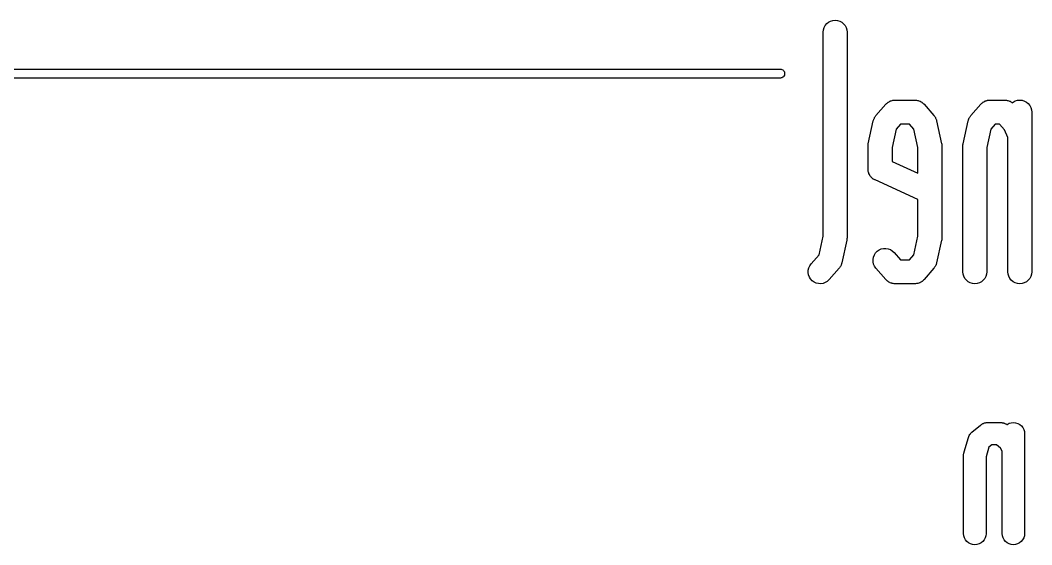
# Model space of a CAD drawing. Extents: x 69 to 230, y -100 to -50.
# Drawn here: x 114.81 to 131.7, y -59.07 to -50.31 of the extents above; entities that cross this region are included whole.
import ezdxf

# ---------------------------------------------------------------- set-up
doc = ezdxf.new("R2010")
doc.units = 0
doc.layers.add('BLACK', color=7, linetype='CONTINUOUS')

msp = doc.modelspace()

# ---------------------------------------------------------------- linework, layer by layer
at = {"layer": 'BLACK', "linetype": 'CONTINUOUS'}
for p, q in [((128.342, -50.3241), (128.379, -50.3131)), ((128.379, -50.3131), (128.418, -50.3095)), ((128.418, -50.3095), (128.457, -50.3136)), ((128.457, -50.3136), (128.494, -50.3252)), ((128.217, -50.5067), (128.221, -50.4679)), ((128.221, -50.4679), (128.233, -50.4307)), ((128.233, -50.4307), (128.252, -50.3965)), ((128.252, -50.3965), (128.277, -50.3666)), ((128.277, -50.3666), (128.307, -50.3422)), ((128.307, -50.3422), (128.342, -50.3241)), ((128.494, -50.3252), (128.529, -50.3437)), ((128.529, -50.3437), (128.559, -50.3686)), ((128.559, -50.3686), (128.583, -50.3988)), ((128.583, -50.3988), (128.602, -50.4333)), ((128.602, -50.4333), (128.613, -50.4707)), ((128.613, -50.4707), (128.617, -50.5095)), ((128.217, -50.5095), (128.217, -50.5067)), ((128.217, -53.9165), (128.217, -50.5095)), ((128.617, -50.5095), (128.617, -53.9381)), ((76.1963, -51.125), (127.504, -51.125)), ((127.504, -51.125), (127.515, -51.1261)), ((127.515, -51.1261), (127.529, -51.1304)), ((127.529, -51.1304), (127.542, -51.1373)), ((127.542, -51.1373), (127.553, -51.1467)), ((127.553, -51.1467), (127.563, -51.1581)), ((127.563, -51.1581), (127.57, -51.1712)), ((127.504, -51.275), (76.2003, -51.275)), ((127.515, -51.2739), (127.504, -51.275)), ((127.529, -51.2696), (127.515, -51.2739)), ((127.542, -51.2627), (127.529, -51.2696)), ((127.553, -51.2533), (127.542, -51.2627)), ((127.563, -51.2419), (127.553, -51.2533)), ((127.57, -51.2288), (127.563, -51.2419)), ((127.57, -51.1712), (127.574, -51.1853)), ((127.574, -51.2147), (127.57, -51.2288)), ((127.574, -51.1853), (127.575, -51.2)), ((127.575, -51.2), (127.574, -51.2147)), ((129.306, -51.6763), (129.318, -51.6697)), ((129.318, -51.6697), (129.33, -51.6625)), ((129.33, -51.6625), (129.335, -51.6606)), ((129.335, -51.6606), (129.34, -51.6579)), ((129.34, -51.6579), (129.354, -51.6539)), ((129.354, -51.6539), (129.367, -51.6492)), ((129.367, -51.6492), (129.372, -51.6483)), ((129.372, -51.6483), (129.378, -51.6467)), ((129.378, -51.6467), (129.392, -51.6453)), ((129.392, -51.6453), (129.405, -51.6432)), ((129.405, -51.6432), (129.411, -51.6434)), ((129.411, -51.6434), (129.417, -51.6429)), ((129.417, -51.6429), (129.75, -51.6429)), ((129.75, -51.6429), (129.753, -51.6429)), ((129.753, -51.6429), (129.758, -51.6435)), ((129.758, -51.6435), (129.764, -51.6433)), ((129.764, -51.6433), (129.778, -51.6457)), ((129.778, -51.6457), (129.792, -51.6472)), ((129.792, -51.6472), (129.797, -51.6489)), ((129.797, -51.6489), (129.802, -51.6499)), ((129.802, -51.6499), (129.816, -51.6548)), ((129.816, -51.6548), (129.829, -51.659)), ((129.829, -51.659), (129.834, -51.6617)), ((129.834, -51.6617), (129.839, -51.6637)), ((129.839, -51.6637), (129.851, -51.6711)), ((130.889, -51.6763), (130.902, -51.6697)), ((130.902, -51.6697), (130.914, -51.6625)), ((130.914, -51.6625), (130.919, -51.6606)), ((130.919, -51.6606), (130.924, -51.6579)), ((130.924, -51.6579), (130.937, -51.6539)), ((130.937, -51.6539), (130.95, -51.6492)), ((130.95, -51.6492), (130.956, -51.6483)), ((130.956, -51.6483), (130.961, -51.6467)), ((130.961, -51.6467), (130.975, -51.6453)), ((130.975, -51.6453), (130.989, -51.6432)), ((130.989, -51.6432), (130.994, -51.6434)), ((130.994, -51.6434), (131, -51.6429)), ((131, -51.6429), (131.25, -51.6429)), ((131.25, -51.6429), (131.253, -51.6429)), ((131.253, -51.6429), (131.258, -51.6435)), ((131.258, -51.6435), (131.264, -51.6433)), ((131.264, -51.6433), (131.278, -51.6457)), ((131.278, -51.6457), (131.292, -51.6472)), ((131.292, -51.6472), (131.297, -51.6489)), ((131.297, -51.6489), (131.302, -51.6499)), ((131.302, -51.6499), (131.316, -51.6548)), ((131.316, -51.6548), (131.329, -51.659)), ((131.329, -51.659), (131.334, -51.6617)), ((131.334, -51.6617), (131.339, -51.6637)), ((131.339, -51.6637), (131.351, -51.6711)), ((131.39, -51.6755), (131.425, -51.6574)), ((131.425, -51.6574), (131.463, -51.6464)), ((131.463, -51.6464), (131.501, -51.6429)), ((131.501, -51.6429), (131.54, -51.6469)), ((131.54, -51.6469), (131.578, -51.6585)), ((131.578, -51.6585), (131.612, -51.677)), ((129.099, -51.9016), (129.266, -51.7112)), ((129.266, -51.7112), (129.268, -51.7091)), ((129.268, -51.7091), (129.272, -51.7053)), ((129.272, -51.7053), (129.276, -51.7009)), ((129.276, -51.7009), (129.287, -51.6921)), ((129.287, -51.6921), (129.297, -51.6827)), ((129.297, -51.6827), (129.302, -51.6798)), ((129.302, -51.6798), (129.306, -51.6763)), ((129.851, -51.6711), (129.863, -51.6778)), ((129.863, -51.6778), (129.867, -51.6814)), ((129.867, -51.6814), (129.872, -51.6844)), ((129.872, -51.6844), (129.882, -51.694)), ((129.882, -51.694), (129.893, -51.7029)), ((129.893, -51.7029), (129.896, -51.7073)), ((129.896, -51.7073), (129.901, -51.7112)), ((129.901, -51.7112), (130.067, -51.9016)), ((130.683, -51.9016), (130.849, -51.7112)), ((130.849, -51.7112), (130.851, -51.7091)), ((130.851, -51.7091), (130.855, -51.7053)), ((130.855, -51.7053), (130.859, -51.7009)), ((130.859, -51.7009), (130.87, -51.6921)), ((130.87, -51.6921), (130.88, -51.6827)), ((130.88, -51.6827), (130.885, -51.6798)), ((130.885, -51.6798), (130.889, -51.6763)), ((131.351, -51.6711), (131.363, -51.6778)), ((131.363, -51.6778), (131.367, -51.6814)), ((131.367, -51.6814), (131.372, -51.6844)), ((131.372, -51.6844), (131.375, -51.6876)), ((131.375, -51.6876), (131.39, -51.6755)), ((131.612, -51.677), (131.642, -51.7019)), ((131.642, -51.7019), (131.667, -51.7322)), ((131.667, -51.7322), (131.685, -51.7666)), ((131.685, -51.7666), (131.696, -51.804)), ((131.696, -51.804), (131.7, -51.8429)), ((128.971, -52.3715), (129.055, -51.9906)), ((129.055, -51.9879), (129.058, -51.9785)), ((129.055, -51.9906), (129.055, -51.9879)), ((129.058, -51.9785), (129.061, -51.9689)), ((129.061, -51.9689), (129.065, -51.9601)), ((129.065, -51.9601), (129.068, -51.9509)), ((129.068, -51.9509), (129.073, -51.9424)), ((129.073, -51.9424), (129.077, -51.9334)), ((129.077, -51.9334), (129.082, -51.9255)), ((129.082, -51.9255), (129.087, -51.9171)), ((129.087, -51.9171), (129.094, -51.9097)), ((129.094, -51.9097), (129.099, -51.9016)), ((130.067, -51.9016), (130.069, -51.9037)), ((130.069, -51.9037), (130.075, -51.9119)), ((130.075, -51.9119), (130.081, -51.9194)), ((130.081, -51.9194), (130.086, -51.9278)), ((130.086, -51.9278), (130.091, -51.9358)), ((130.091, -51.9358), (130.095, -51.9448)), ((130.095, -51.9448), (130.1, -51.9535)), ((130.1, -51.9535), (130.103, -51.9627)), ((130.103, -51.9627), (130.107, -51.9716)), ((130.107, -51.9716), (130.109, -51.9812)), ((130.109, -51.9812), (130.112, -51.9906)), ((130.112, -51.9906), (130.195, -52.3715)), ((130.555, -52.3715), (130.638, -51.9906)), ((130.638, -51.9906), (130.639, -51.9879)), ((130.639, -51.9879), (130.642, -51.9785)), ((130.642, -51.9785), (130.644, -51.9689)), ((130.644, -51.9689), (130.648, -51.9601)), ((130.648, -51.9601), (130.651, -51.9509)), ((130.651, -51.9509), (130.656, -51.9424)), ((130.656, -51.9424), (130.66, -51.9334)), ((130.66, -51.9334), (130.666, -51.9255)), ((130.666, -51.9255), (130.671, -51.9171)), ((130.671, -51.9171), (130.677, -51.9097)), ((130.677, -51.9097), (130.683, -51.9016)), ((131.7, -51.8429), (131.7, -54.5095)), ((129.434, -52.1263), (129.367, -52.4359)), ((129.507, -52.0429), (129.434, -52.1263)), ((129.659, -52.0429), (129.507, -52.0429)), ((129.732, -52.1263), (129.659, -52.0429)), ((129.8, -52.4359), (129.732, -52.1263)), ((131.018, -52.1263), (130.95, -52.4359)), ((131.091, -52.0429), (131.018, -52.1263)), ((131.159, -52.0429), (131.091, -52.0429)), ((131.246, -52.1418), (131.159, -52.0429)), ((131.3, -52.2656), (131.246, -52.1418)), ((131.3, -54.5095), (131.3, -52.2656)), ((128.967, -52.4103), (128.969, -52.3916)), ((128.967, -52.4109), (128.967, -52.4103)), ((128.967, -52.4115), (128.967, -52.4109)), ((128.967, -52.4143), (128.967, -52.4115)), ((128.967, -52.7952), (128.967, -52.4143)), ((128.969, -52.3916), (128.971, -52.3727)), ((128.971, -52.3721), (128.971, -52.3715)), ((128.971, -52.3727), (128.971, -52.3721)), ((129.367, -52.4359), (129.367, -52.6668)), ((129.8, -52.8649), (129.8, -52.4359)), ((130.195, -52.3715), (130.196, -52.3743)), ((130.196, -52.3743), (130.196, -52.3749)), ((130.196, -52.3749), (130.196, -52.3754)), ((130.196, -52.3754), (130.198, -52.3942)), ((130.198, -52.3942), (130.2, -52.4131)), ((130.2, -52.4131), (130.2, -52.4137)), ((130.2, -52.4137), (130.2, -52.4143)), ((130.2, -52.4143), (130.2, -53.9381)), ((130.55, -52.4103), (130.552, -52.3916)), ((130.55, -52.4109), (130.55, -52.4103)), ((130.55, -52.4115), (130.55, -52.4109)), ((130.55, -52.4143), (130.55, -52.4115)), ((130.55, -54.5095), (130.55, -52.4143)), ((130.552, -52.3916), (130.554, -52.3727)), ((130.554, -52.3727), (130.555, -52.3721)), ((130.555, -52.3721), (130.555, -52.3715)), ((130.95, -52.4359), (130.95, -54.5095)), ((129.367, -52.6668), (129.8, -52.8649)), ((128.968, -52.8102), (128.967, -52.7952)), ((128.969, -52.8253), (128.968, -52.8102)), ((128.97, -52.8296), (128.969, -52.8253)), ((128.97, -52.8341), (128.97, -52.8296)), ((128.975, -52.8485), (128.97, -52.8341)), ((128.979, -52.8631), (128.975, -52.8485)), ((128.98, -52.8672), (128.979, -52.8631)), ((128.982, -52.8715), (128.98, -52.8672)), ((128.989, -52.8847), (128.982, -52.8715)), ((128.995, -52.8983), (128.989, -52.8847)), ((128.998, -52.9019), (128.995, -52.8983)), ((129, -52.9059), (128.998, -52.9019)), ((129.01, -52.9176), (129, -52.9059)), ((129.019, -52.9297), (129.01, -52.9176)), ((129.022, -52.9327), (129.019, -52.9297)), ((129.025, -52.9362), (129.022, -52.9327)), ((129.036, -52.9458), (129.025, -52.9362)), ((129.048, -52.9559), (129.036, -52.9458)), ((129.051, -52.9582), (129.048, -52.9559)), ((129.055, -52.961), (129.051, -52.9582)), ((129.068, -52.9682), (129.055, -52.961)), ((129.081, -52.976), (129.068, -52.9682)), ((129.084, -52.9771), (129.081, -52.976)), ((129.8, -53.3047), (129.084, -52.9771)), ((129.8, -53.9165), (129.8, -53.3047)), ((128.149, -54.2261), (128.217, -53.9165)), ((128.612, -53.9808), (128.529, -54.3618)), ((128.614, -53.9607), (128.612, -53.9797)), ((128.612, -53.9797), (128.612, -53.9802)), ((128.612, -53.9802), (128.612, -53.9808)), ((128.617, -53.9421), (128.614, -53.9607)), ((128.617, -53.9381), (128.617, -53.9409)), ((128.617, -53.9409), (128.617, -53.9415)), ((128.617, -53.9415), (128.617, -53.9421)), ((129.732, -54.2261), (129.8, -53.9165)), ((130.195, -53.9808), (130.112, -54.3618)), ((130.196, -53.9797), (130.195, -53.9802)), ((130.195, -53.9802), (130.195, -53.9808)), ((130.198, -53.9608), (130.196, -53.9797)), ((130.2, -53.9421), (130.198, -53.9608)), ((130.2, -53.9381), (130.2, -53.9409)), ((130.2, -53.9409), (130.2, -53.9415)), ((130.2, -53.9415), (130.2, -53.9421)), ((129.072, -54.2288), (129.092, -54.1959)), ((129.092, -54.1959), (129.119, -54.1676)), ((129.119, -54.1676), (129.151, -54.1451)), ((129.151, -54.1451), (129.187, -54.1293)), ((129.187, -54.1293), (129.225, -54.1206)), ((129.225, -54.1206), (129.264, -54.1195)), ((129.264, -54.1195), (129.302, -54.1261)), ((129.302, -54.1261), (129.339, -54.1399)), ((129.339, -54.1399), (129.372, -54.1606)), ((129.372, -54.1606), (129.401, -54.1873)), ((129.401, -54.1873), (129.507, -54.3095)), ((128.016, -54.3778), (128.149, -54.2261)), ((128.528, -54.3645), (128.525, -54.3739)), ((128.529, -54.3618), (128.528, -54.3645)), ((129.051, -54.3037), (129.057, -54.2652)), ((129.051, -54.3427), (129.051, -54.3037)), ((129.06, -54.3808), (129.051, -54.3427)), ((129.057, -54.2652), (129.072, -54.2288)), ((129.507, -54.3095), (129.659, -54.3095)), ((129.659, -54.3095), (129.732, -54.2261)), ((130.111, -54.3645), (130.108, -54.3739)), ((130.112, -54.3618), (130.111, -54.3645)), ((127.967, -54.5221), (127.968, -54.4831)), ((127.973, -54.5607), (127.967, -54.5221)), ((127.968, -54.4831), (127.977, -54.4451)), ((127.977, -54.4451), (127.993, -54.4096)), ((127.993, -54.4096), (128.016, -54.3778)), ((128.484, -54.4507), (128.317, -54.6412)), ((128.49, -54.4427), (128.484, -54.4507)), ((128.496, -54.4353), (128.49, -54.4427)), ((128.501, -54.4269), (128.496, -54.4353)), ((128.507, -54.419), (128.501, -54.4269)), ((128.511, -54.41), (128.507, -54.419)), ((128.516, -54.4015), (128.511, -54.41)), ((128.519, -54.3923), (128.516, -54.4015)), ((128.523, -54.3835), (128.519, -54.3923)), ((128.525, -54.3739), (128.523, -54.3835)), ((129.075, -54.4166), (129.06, -54.3808)), ((129.098, -54.4486), (129.075, -54.4166)), ((129.099, -54.4507), (129.098, -54.4486)), ((129.266, -54.6412), (129.099, -54.4507)), ((130.067, -54.4507), (129.901, -54.6412)), ((130.073, -54.4427), (130.067, -54.4507)), ((130.079, -54.4353), (130.073, -54.4427)), ((130.084, -54.4269), (130.079, -54.4353)), ((130.09, -54.419), (130.084, -54.4269)), ((130.094, -54.41), (130.09, -54.419)), ((130.099, -54.4015), (130.094, -54.41)), ((130.102, -54.3923), (130.099, -54.4015)), ((130.106, -54.3835), (130.102, -54.3923)), ((130.108, -54.3739), (130.106, -54.3835)), ((130.554, -54.5484), (130.55, -54.5095)), ((130.95, -54.5123), (130.946, -54.5511)), ((130.95, -54.5095), (130.95, -54.5123)), ((131.304, -54.5484), (131.3, -54.5095)), ((131.7, -54.5123), (131.696, -54.5511)), ((131.7, -54.5095), (131.7, -54.5123)), ((127.987, -54.5972), (127.973, -54.5607)), ((128.007, -54.6305), (127.987, -54.5972)), ((128.034, -54.6591), (128.007, -54.6305)), ((128.066, -54.682), (128.034, -54.6591)), ((128.101, -54.6984), (128.066, -54.682)), ((128.139, -54.7076), (128.101, -54.6984)), ((128.178, -54.7092), (128.139, -54.7076)), ((128.216, -54.7032), (128.178, -54.7092)), ((128.253, -54.6899), (128.216, -54.7032)), ((128.287, -54.6696), (128.253, -54.6899)), ((128.315, -54.6433), (128.287, -54.6696)), ((128.317, -54.6412), (128.315, -54.6433)), ((129.27, -54.6451), (129.266, -54.6412)), ((129.274, -54.6495), (129.27, -54.6451)), ((129.284, -54.6584), (129.274, -54.6495)), ((129.295, -54.668), (129.284, -54.6584)), ((129.299, -54.6709), (129.295, -54.668)), ((129.304, -54.6745), (129.299, -54.6709)), ((129.316, -54.6813), (129.304, -54.6745)), ((129.328, -54.6886), (129.316, -54.6813)), ((129.333, -54.6906), (129.328, -54.6886)), ((129.338, -54.6933), (129.333, -54.6906)), ((129.351, -54.6976), (129.338, -54.6933)), ((129.364, -54.7025), (129.351, -54.6976)), ((129.37, -54.7035), (129.364, -54.7025)), ((129.375, -54.7052), (129.37, -54.7035)), ((129.389, -54.7067), (129.375, -54.7052)), ((129.403, -54.709), (129.389, -54.7067)), ((129.408, -54.7089), (129.403, -54.709)), ((129.414, -54.7095), (129.408, -54.7089)), ((129.417, -54.7095), (129.414, -54.7095)), ((129.75, -54.7095), (129.417, -54.7095)), ((129.756, -54.709), (129.75, -54.7095)), ((129.761, -54.7092), (129.756, -54.709)), ((129.775, -54.7071), (129.761, -54.7092)), ((129.789, -54.7057), (129.775, -54.7071)), ((129.794, -54.7041), (129.789, -54.7057)), ((129.8, -54.7032), (129.794, -54.7041)), ((129.813, -54.6985), (129.8, -54.7032)), ((129.826, -54.6944), (129.813, -54.6985)), ((129.831, -54.6918), (129.826, -54.6944)), ((129.836, -54.6899), (129.831, -54.6918)), ((129.848, -54.6826), (129.836, -54.6899)), ((129.861, -54.6761), (129.848, -54.6826)), ((129.865, -54.6726), (129.861, -54.6761)), ((129.87, -54.6696), (129.865, -54.6726)), ((129.88, -54.6602), (129.87, -54.6696)), ((129.891, -54.6514), (129.88, -54.6602)), ((129.895, -54.6471), (129.891, -54.6514)), ((129.899, -54.6433), (129.895, -54.6471)), ((129.901, -54.6412), (129.899, -54.6433)), ((130.565, -54.5857), (130.554, -54.5484)), ((130.583, -54.6202), (130.565, -54.5857)), ((130.608, -54.6504), (130.583, -54.6202)), ((130.638, -54.6753), (130.608, -54.6504)), ((130.672, -54.6939), (130.638, -54.6753)), ((130.71, -54.7054), (130.672, -54.6939)), ((130.749, -54.7095), (130.71, -54.7054)), ((130.787, -54.706), (130.749, -54.7095)), ((130.825, -54.695), (130.787, -54.706)), ((130.86, -54.6769), (130.825, -54.695)), ((130.89, -54.6524), (130.86, -54.6769)), ((130.915, -54.6225), (130.89, -54.6524)), ((130.934, -54.5883), (130.915, -54.6225)), ((130.946, -54.5511), (130.934, -54.5883)), ((131.315, -54.5857), (131.304, -54.5484)), ((131.333, -54.6202), (131.315, -54.5857)), ((131.358, -54.6504), (131.333, -54.6202)), ((131.388, -54.6753), (131.358, -54.6504)), ((131.422, -54.6939), (131.388, -54.6753)), ((131.46, -54.7054), (131.422, -54.6939)), ((131.499, -54.7095), (131.46, -54.7054)), ((131.537, -54.706), (131.499, -54.7095)), ((131.575, -54.695), (131.537, -54.706)), ((131.61, -54.6769), (131.575, -54.695)), ((131.64, -54.6524), (131.61, -54.6769)), ((131.665, -54.6225), (131.64, -54.6524)), ((131.684, -54.5883), (131.665, -54.6225)), ((131.696, -54.5511), (131.684, -54.5883)), ((130.701, -57.1893), (130.844, -57.0702)), ((130.844, -57.0702), (130.846, -57.0686)), ((130.846, -57.0686), (130.854, -57.0637)), ((130.854, -57.0637), (130.861, -57.0581)), ((130.861, -57.0581), (130.869, -57.0537)), ((130.869, -57.0537), (130.877, -57.0484)), ((130.877, -57.0484), (130.885, -57.0451)), ((130.885, -57.0451), (130.893, -57.0409)), ((130.893, -57.0409), (130.902, -57.0382)), ((130.902, -57.0382), (130.911, -57.0346)), ((130.911, -57.0346), (130.919, -57.0329)), ((130.919, -57.0329), (130.928, -57.0304)), ((130.928, -57.0304), (130.937, -57.0294)), ((130.937, -57.0294), (130.947, -57.0276)), ((130.947, -57.0276), (130.955, -57.0276)), ((130.955, -57.0276), (130.964, -57.0268)), ((130.964, -57.0268), (131.179, -57.0268)), ((131.179, -57.0268), (131.181, -57.0268)), ((131.181, -57.0268), (131.19, -57.0278)), ((131.19, -57.0278), (131.199, -57.0279)), ((131.199, -57.0279), (131.208, -57.0298)), ((131.208, -57.0298), (131.218, -57.0309)), ((131.218, -57.0309), (131.226, -57.0336)), ((131.226, -57.0336), (131.235, -57.0354)), ((131.235, -57.0354), (131.243, -57.0391)), ((131.243, -57.0391), (131.252, -57.0419)), ((131.252, -57.0419), (131.26, -57.0462)), ((131.26, -57.0462), (131.268, -57.0497)), ((131.268, -57.0497), (131.276, -57.055)), ((131.276, -57.055), (131.285, -57.0596)), ((131.285, -57.0596), (131.286, -57.0608)), ((131.286, -57.0608), (131.29, -57.0574)), ((131.29, -57.0574), (131.323, -57.0404)), ((131.323, -57.0404), (131.358, -57.0301)), ((131.358, -57.0301), (131.394, -57.0268)), ((131.394, -57.0268), (131.431, -57.0306)), ((131.431, -57.0306), (131.466, -57.0414)), ((131.466, -57.0414), (131.498, -57.0588)), ((131.498, -57.0588), (131.526, -57.0822)), ((130.656, -57.2447), (130.657, -57.2433)), ((130.657, -57.2433), (130.666, -57.2294)), ((130.666, -57.2294), (130.676, -57.2154)), ((130.676, -57.2154), (130.677, -57.2143)), ((130.677, -57.2143), (130.678, -57.2131)), ((130.678, -57.2131), (130.69, -57.2013)), ((130.69, -57.2013), (130.701, -57.1893)), ((131.526, -57.0822), (131.549, -57.1105)), ((131.549, -57.1105), (131.566, -57.1428)), ((131.566, -57.1428), (131.577, -57.1779)), ((131.577, -57.1779), (131.58, -57.2143)), ((131.58, -57.2143), (131.58, -58.881)), ((130.57, -57.5175), (130.642, -57.2795)), ((130.642, -57.2795), (130.643, -57.277)), ((130.643, -57.277), (130.649, -57.2615)), ((130.649, -57.2615), (130.656, -57.2459)), ((130.656, -57.2459), (130.656, -57.2447)), ((131.032, -57.4018), (130.985, -57.4413)), ((131.111, -57.4018), (131.032, -57.4018)), ((131.177, -57.457), (131.111, -57.4018)), ((130.562, -57.5714), (130.563, -57.5688)), ((130.562, -58.881), (130.562, -57.5714)), ((130.563, -57.5535), (130.565, -57.543)), ((130.563, -57.5612), (130.563, -57.5535)), ((130.563, -57.5688), (130.563, -57.5612)), ((130.565, -57.543), (130.567, -57.5324)), ((130.567, -57.5324), (130.569, -57.5251)), ((130.569, -57.5251), (130.57, -57.5175)), ((130.985, -57.4413), (130.937, -57.5989)), ((131.205, -57.5043), (131.177, -57.457)), ((131.205, -58.881), (131.205, -57.5043)), ((130.937, -57.5989), (130.937, -58.881)), ((130.566, -58.9174), (130.562, -58.881)), ((130.577, -58.9524), (130.566, -58.9174)), ((130.933, -58.9199), (130.922, -58.9548)), ((130.937, -58.8836), (130.933, -58.9199)), ((130.937, -58.881), (130.937, -58.8836)), ((131.209, -58.9174), (131.205, -58.881)), ((131.22, -58.9524), (131.209, -58.9174)), ((131.576, -58.9199), (131.565, -58.9548)), ((131.58, -58.8836), (131.576, -58.9199)), ((131.58, -58.881), (131.58, -58.8836)), ((130.594, -58.9847), (130.577, -58.9524)), ((130.617, -59.0131), (130.594, -58.9847)), ((130.645, -59.0364), (130.617, -59.0131)), ((130.677, -59.0538), (130.645, -59.0364)), ((130.712, -59.0646), (130.677, -59.0538)), ((130.749, -59.0684), (130.712, -59.0646)), ((130.785, -59.0651), (130.749, -59.0684)), ((130.82, -59.0548), (130.785, -59.0651)), ((130.853, -59.0378), (130.82, -59.0548)), ((130.881, -59.0149), (130.853, -59.0378)), ((130.905, -58.9869), (130.881, -59.0149)), ((130.922, -58.9548), (130.905, -58.9869)), ((131.237, -58.9847), (131.22, -58.9524)), ((131.26, -59.0131), (131.237, -58.9847)), ((131.288, -59.0364), (131.26, -59.0131)), ((131.32, -59.0538), (131.288, -59.0364)), ((131.355, -59.0646), (131.32, -59.0538)), ((131.392, -59.0684), (131.355, -59.0646)), ((131.428, -59.0651), (131.392, -59.0684)), ((131.463, -59.0548), (131.428, -59.0651)), ((131.496, -59.0378), (131.463, -59.0548)), ((131.524, -59.0149), (131.496, -59.0378)), ((131.548, -58.9869), (131.524, -59.0149)), ((131.565, -58.9548), (131.548, -58.9869))]:
    msp.add_line(p, q, dxfattribs=at)

doc.saveas('drawing.dxf')
